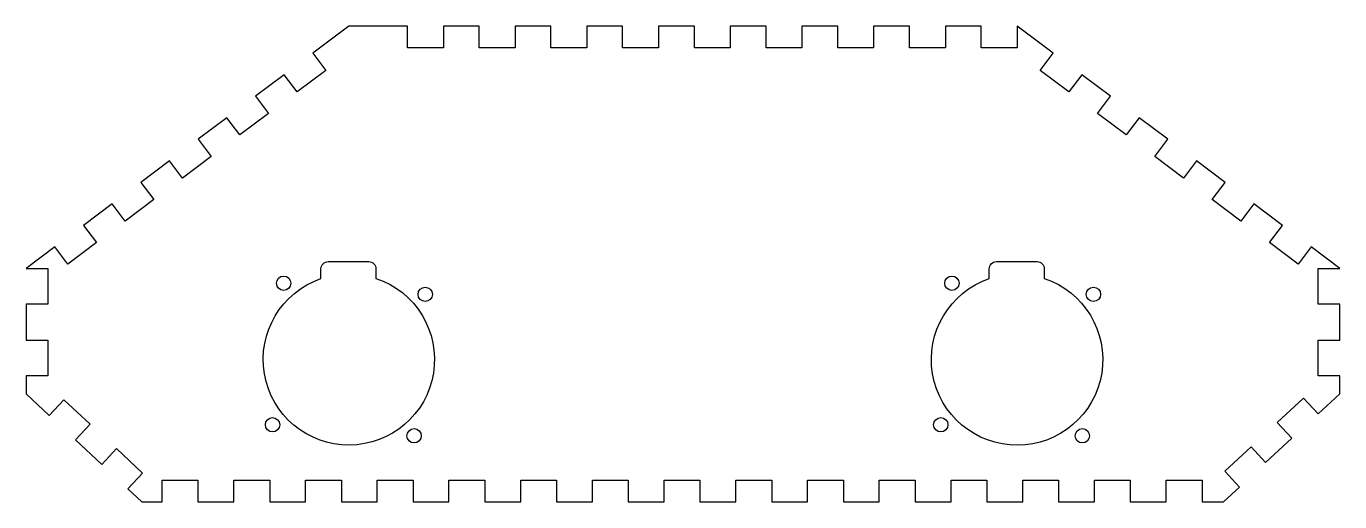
# Model space of a CAD drawing. Header units: millimetres. Extents: x 32 to 398, y -77 to 56.
import ezdxf

# ---------------------------------------------------------------- set-up
doc = ezdxf.new("R2010")
doc.units = ezdxf.units.MM

msp = doc.modelspace()

# ---------------------------------------------------------------- linework, layer by layer
msp.add_lwpolyline([(370.32, -72.46), (366.23, -68.06), (373.56, -61.25), (377.64, -65.65), (384.97, -58.85), (380.89, -54.45), (388.21, -47.64), (392.3, -52.04), (398.3, -46.47), (398.3, -41.47), (392.3, -41.47), (392.3, -31.47), (398.3, -31.47), (398.3, -21.47), (392.3, -21.47), (392.3, -11.47), (398.3, -11.47), (390.3, -5.46), (386.7, -10.26), (378.7, -4.25), (382.31, 0.55), (374.31, 6.55), (370.71, 1.76), (362.71, 7.76), (366.32, 12.56), (358.32, 18.57), (354.72, 13.77), (346.72, 19.78), (350.33, 24.57), (342.33, 30.58), (338.73, 25.78), (330.73, 31.79), (334.34, 36.59), (326.34, 42.59), (322.74, 37.8), (314.74, 43.8), (318.35, 48.6), (308.33, 56.12), (308.33, 50.12), (298.33, 50.12), (298.33, 56.12), (288.33, 56.12), (288.33, 50.12), (278.33, 50.12), (278.33, 56.12), (268.33, 56.12), (268.33, 50.12), (258.33, 50.12), (258.33, 56.12), (248.33, 56.12), (248.33, 50.12), (238.33, 50.12), (238.33, 56.12), (228.33, 56.12), (228.33, 50.12), (218.33, 50.12), (218.33, 56.12), (208.33, 56.12), (208.33, 50.12), (198.33, 50.12), (198.33, 56.12), (188.33, 56.12), (188.33, 50.12), (178.33, 50.12), (178.33, 56.12), (168.33, 56.12), (168.33, 50.12), (158.33, 50.12), (158.33, 56.12), (148.33, 56.12), (148.33, 50.12), (138.33, 50.12), (138.33, 56.12), (121.99, 56.12), (111.97, 48.59), (115.58, 43.8), (107.58, 37.8), (103.98, 42.59), (95.98, 36.58), (99.59, 31.79), (91.59, 25.78), (87.99, 30.58), (79.99, 24.57), (83.6, 19.78), (75.6, 13.77), (72, 18.57), (64, 12.55), (67.61, 7.76), (59.61, 1.76), (56.01, 6.55), (48.01, 0.54), (51.62, -4.25), (43.62, -10.26), (40.02, -5.46), (32.02, -11.47), (38.02, -11.47), (38.02, -21.47), (32.02, -21.47), (32.02, -31.47), (38.02, -31.47), (38.02, -41.47), (32.02, -41.47), (32.02, -46.47), (38.44, -52.47), (42.54, -48.08), (49.84, -54.91), (45.75, -59.3), (53.05, -66.13), (57.15, -61.74), (64.45, -68.57), (60.35, -72.96), (64.21, -76.56), (69.9, -76.56), (69.9, -70.56), (79.9, -70.56), (79.9, -76.56), (89.9, -76.56), (89.9, -70.56), (99.9, -70.56), (99.9, -76.56), (109.9, -76.56), (109.9, -70.56), (119.9, -70.56), (119.9, -76.56), (129.9, -76.56), (129.9, -70.56), (139.9, -70.56), (139.9, -76.56), (149.9, -76.56), (149.9, -70.56), (159.9, -70.56), (159.9, -76.56), (169.9, -76.56), (169.9, -70.56), (179.9, -70.56), (179.9, -76.56), (189.9, -76.56), (189.9, -70.56), (199.9, -70.56), (199.9, -76.56), (209.9, -76.56), (209.9, -70.56), (219.9, -70.56), (219.9, -76.56), (229.9, -76.56), (229.9, -70.56), (239.9, -70.56), (239.9, -76.56), (249.9, -76.56), (249.9, -70.56), (259.9, -70.56), (259.9, -76.56), (269.9, -76.56), (269.9, -70.56), (279.9, -70.56), (279.9, -76.56), (289.9, -76.56), (289.9, -70.56), (299.9, -70.56), (299.9, -76.56), (309.9, -76.56), (309.9, -70.56), (319.9, -70.56), (319.9, -76.56), (329.9, -76.56), (329.9, -70.56), (339.9, -70.56), (339.9, -76.56), (349.9, -76.56), (349.9, -70.56), (359.9, -70.56), (359.9, -76.56), (365.9, -76.56)], close=True)
for points in [[(129.55, -14.22, -6.061521), (114.21, -14.29), (114.21, -11.56, -0.414214), (116.21, -9.56), (127.55, -9.56, -0.414214), (129.55, -11.56)], [(315.9, -14.22, -6.061521), (300.55, -14.29), (300.55, -11.56, -0.414214), (302.55, -9.56), (313.9, -9.56, -0.414214), (315.9, -11.56)]]:
    msp.add_lwpolyline(points, format="xyb", close=True)
for centre in [(103.79, -15.59), (290.14, -15.59), (143.27, -18.69), (329.62, -18.69), (100.7, -55.07), (287.05, -55.07), (140.18, -58.16), (326.53, -58.16)]:
    msp.add_circle(centre, 2)

doc.saveas('drawing.dxf')
